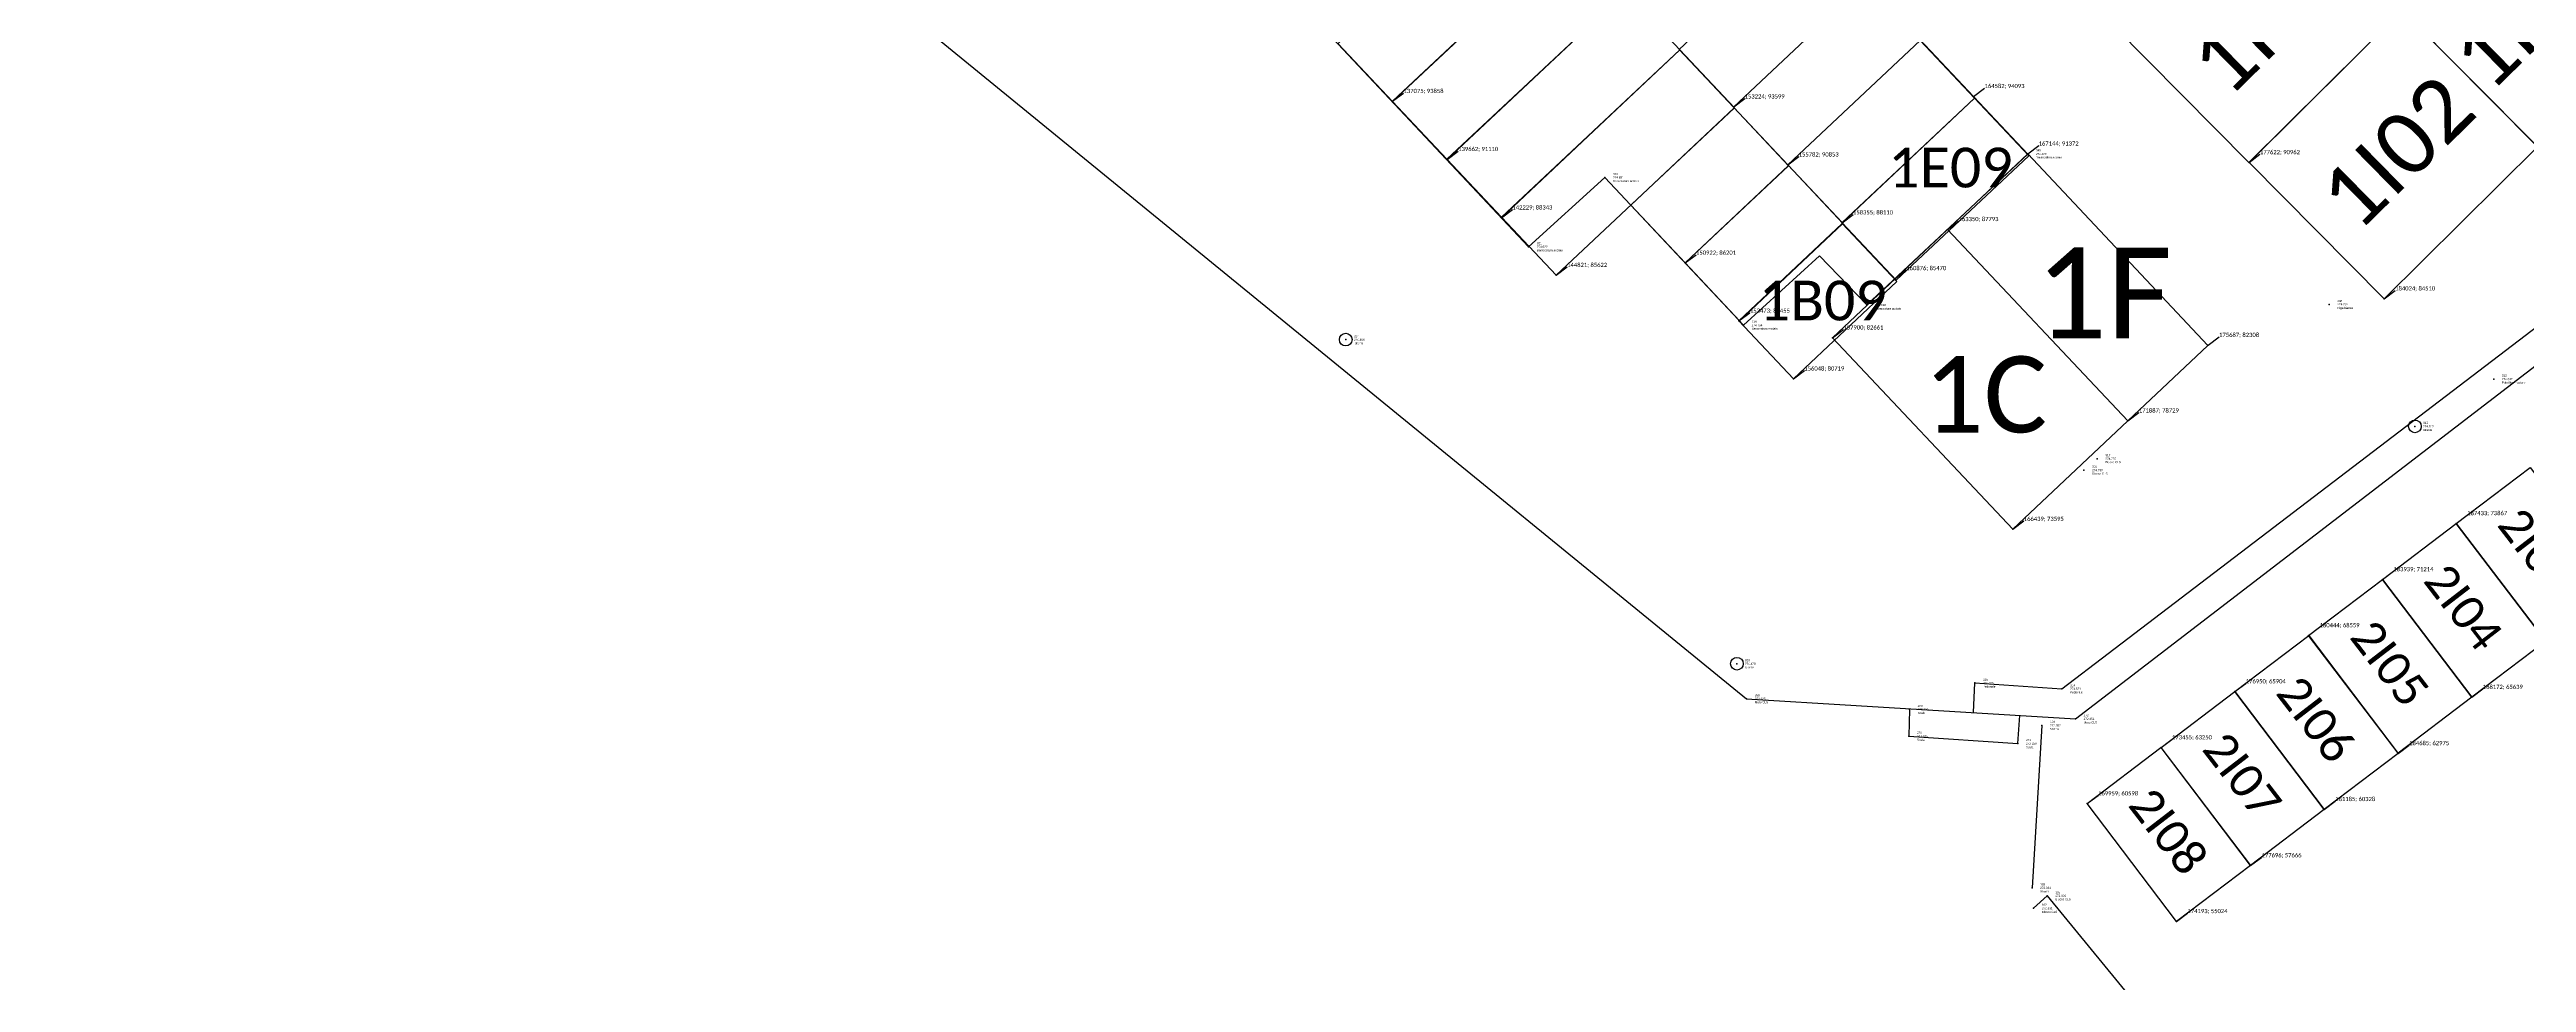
# Model space of a CAD drawing. Header units: millimetres. Extents: x 0 to 390805, y -63322 to 261273.
# Drawn here: x 73487 to 190758, y 52131 to 96310 of the extents above; entities that cross this region are included whole.
import ezdxf
from ezdxf.enums import TextEntityAlignment as Align

# ---------------------------------------------------------------- set-up
doc = ezdxf.new("R2010")
doc.units = ezdxf.units.MM
for name, color, linetype in [('pntdesc', 1, 'Continuous'), ('pntelev', 2, 'Continuous'), ('pntno', 3, 'Continuous'), ('WF Denominazione aree GPS', 7, 'Continuous')]:
    doc.layers.add(name, color=color, linetype=linetype)
doc.layers.add('WF ingombro stive', color=1, linetype='Continuous', lineweight=30)
doc.layers.add('WF ingombro stive 2', color=1, linetype='Continuous', lineweight=30)
doc.styles.add('PDF Calibri', font='calibri.ttf')
doc.styles.get("Standard").update_dxf_attribs({"font": 'arial.ttf'})

# ---------------------------------------------------------------- blocks, each defined once
blk = doc.blocks.new('*U515')
blk.add_line((0, 0), (0.52, 0.39))
blk.add_point((0, 0))
at = {"style": 'PDF Calibri'}
blk.add_attdef('COORDINATES', (0.52, 0.39), '', height=0.2, dxfattribs=at)
blk = doc.blocks.new('*U516')
blk.add_line((0, 0), (0.52, 0.39))
blk.add_point((0, 0))
at = {"style": 'PDF Calibri'}
blk.add_attdef('COORDINATES', (0.52, 0.39), '', height=0.2, dxfattribs=at)
blk = doc.blocks.new('*U517')
blk.add_line((0, 0), (0.52, 0.39))
blk.add_point((0, 0))
at = {"style": 'PDF Calibri'}
blk.add_attdef('COORDINATES', (0.52, 0.39), '', height=0.2, dxfattribs=at)
blk = doc.blocks.new('*U518')
blk.add_line((0, 0), (0.52, 0.39))
blk.add_point((0, 0))
at = {"style": 'PDF Calibri'}
blk.add_attdef('COORDINATES', (0.52, 0.39), '', height=0.2, dxfattribs=at)
blk = doc.blocks.new('*U519')
blk.add_line((0, 0), (0.52, 0.39))
blk.add_point((0, 0))
at = {"style": 'PDF Calibri'}
blk.add_attdef('COORDINATES', (0.52, 0.39), '', height=0.2, dxfattribs=at)
blk = doc.blocks.new('*U520')
blk.add_line((0, 0), (0.52, 0.39))
blk.add_point((0, 0))
at = {"style": 'PDF Calibri'}
blk.add_attdef('COORDINATES', (0.52, 0.39), '', height=0.2, dxfattribs=at)
blk = doc.blocks.new('*U521')
blk.add_line((0, 0), (0.52, 0.39))
blk.add_point((0, 0))
at = {"style": 'PDF Calibri'}
blk.add_attdef('COORDINATES', (0.52, 0.39), '', height=0.2, dxfattribs=at)
blk = doc.blocks.new('*U491')
blk.add_line((0, 0), (0.52, 0.39))
blk.add_point((0, 0))
at = {"style": 'PDF Calibri'}
blk.add_attdef('COORDINATES', (0.52, 0.39), '', height=0.2, dxfattribs=at)
blk = doc.blocks.new('*U492')
blk.add_line((0, 0), (0.52, 0.39))
blk.add_point((0, 0))
at = {"style": 'PDF Calibri'}
blk.add_attdef('COORDINATES', (0.52, 0.39), '', height=0.2, dxfattribs=at)
blk = doc.blocks.new('*U493')
blk.add_line((0, 0), (0.52, 0.39))
blk.add_point((0, 0))
at = {"style": 'PDF Calibri'}
blk.add_attdef('COORDINATES', (0.52, 0.39), '', height=0.2, dxfattribs=at)
blk = doc.blocks.new('*U494')
blk.add_line((0, 0), (0.52, 0.39))
blk.add_point((0, 0))
at = {"style": 'PDF Calibri'}
blk.add_attdef('COORDINATES', (0.52, 0.39), '', height=0.2, dxfattribs=at)
blk = doc.blocks.new('*U350')
blk.add_line((0, 0), (0.52, 0.39))
blk.add_point((0, 0))
at = {"style": 'PDF Calibri'}
blk.add_attdef('COORDINATES', (0.52, 0.39), '', height=0.2, dxfattribs=at)
blk = doc.blocks.new('*U427')
blk.add_line((0, 0), (0.52, 0.39))
blk.add_point((0, 0))
at = {"style": 'PDF Calibri'}
blk.add_attdef('COORDINATES', (0.52, 0.39), '', height=0.2, dxfattribs=at)
blk = doc.blocks.new('*U428')
blk.add_line((0, 0), (0.52, 0.39))
blk.add_point((0, 0))
at = {"style": 'PDF Calibri'}
blk.add_attdef('COORDINATES', (0.52, 0.39), '', height=0.2, dxfattribs=at)
blk = doc.blocks.new('*U429')
blk.add_line((0, 0), (0.52, 0.39))
blk.add_point((0, 0))
at = {"style": 'PDF Calibri'}
blk.add_attdef('COORDINATES', (0.52, 0.39), '', height=0.2, dxfattribs=at)
blk = doc.blocks.new('*U415')
blk.add_line((0, 0), (0.52, 0.39))
blk.add_point((0, 0))
at = {"style": 'PDF Calibri'}
blk.add_attdef('COORDINATES', (0.52, 0.39), '', height=0.2, dxfattribs=at)
blk = doc.blocks.new('*U416')
blk.add_line((0, 0), (0.52, 0.39))
blk.add_point((0, 0))
at = {"style": 'PDF Calibri'}
blk.add_attdef('COORDINATES', (0.52, 0.39), '', height=0.2, dxfattribs=at)
blk = doc.blocks.new('*U417')
blk.add_line((0, 0), (0.52, 0.39))
blk.add_point((0, 0))
at = {"style": 'PDF Calibri'}
blk.add_attdef('COORDINATES', (0.52, 0.39), '', height=0.2, dxfattribs=at)
blk = doc.blocks.new('*U418')
blk.add_line((0, 0), (0.52, 0.39))
blk.add_point((0, 0))
at = {"style": 'PDF Calibri'}
blk.add_attdef('COORDINATES', (0.52, 0.39), '', height=0.2, dxfattribs=at)
blk = doc.blocks.new('rilievo')
at = {"elevation": 272.33}
blk.add_lwpolyline([(2265.25, 1646.98), (2265.89, 1647.57), (2270.57, 1641.87), (2269.38, 1640.82), (2275.37, 1632.8), (2274.81, 1632.23), (2280.65, 1625.7), (2287.88, 1618.17), (2293.21, 1622.82), (2300.87, 1615.57), (2318.68, 1635.83), (2319.22, 1635.33), (2301.03, 1614.3), (2293.12, 1621.65), (2287.9, 1617.04), (2280.1, 1625.16)], dxfattribs=at)
for points in [[(2171.31, 1732.63, 273.95), (2196.53, 1701.92, 273.07), (2251.66, 1656.9, 272.22), (2267.23, 1655.95, 272.35), (2297.47, 1679.17, 274.64), (2321.98, 1697.99, 274.1), (2364.31, 1731.88, 274.12), (2324.35, 1784.08, 274.2), (2320.3, 1780.92, 274.2), (2313.18, 1790.35, 274.13), (2304.73, 1784.32, 274.33), (2281.09, 1811.97, 273.68), (2273.88, 1806.83, 273.64), (2272.79, 1806.08, 273.67), (2231.71, 1776.54, 274.8)], [(2262.4, 1656.25, 272.31), (2262.46, 1657.65, 274.57), (2266.59, 1657.38, 274.52), (2309.53, 1690.15, 274.6), (2308.68, 1691.27, 274.01), (2308.93, 1692.4, 274.01), (2314.49, 1696.41, 273.99)], [(2259.37, 1656.4, 272.39), (2259.34, 1655.13, 272.35), (2264.5, 1654.78, 272.33), (2264.59, 1656.11, 272.33)], [(2265.64, 1655.64, 272.36), (2265.18, 1647.95, 272.33)]]:
    blk.add_polyline3d(points)
blk.add_polyline3d([(2264.97, 1682.7, 274.87), (2257.36, 1675.55, 275.62), (2255.11, 1677.87, 275), (2251.51, 1674.59, 274.79), (2244.95, 1681.59, 274.83), (2241.34, 1678.31, 274.62), (2227.18, 1693.39, 274.88), (2241.89, 1707.22, 274.92)], close=True)
at = {"color": 1}
for centre in [(2232.68, 1673.91, 274.5), (2283.3, 1669.8, 274.51), (2251.2, 1658.56, 274.48)]:
    blk.add_circle(centre, 0.3, dxfattribs=at)
for p in [(2264.97, 1682.7, 274.87), (2244.95, 1681.59, 274.83), (2241.34, 1678.31, 274.62), (2257.36, 1675.55, 275.62), (2279.24, 1675.58, 274.73), (2232.68, 1673.91, 274.5), (2251.51, 1674.59, 274.79), (2287.04, 1672.04, 274.55), (2283.3, 1669.8, 274.51), (2267.63, 1667.73, 274.74), (2268.26, 1668.27, 274.74), (2251.2, 1658.56, 274.48), (2262.46, 1657.65, 274.57), (2266.59, 1657.38, 274.52), (2251.66, 1656.9, 272.22), (2259.37, 1656.4, 272.39), (2267.23, 1655.95, 272.35), (2259.34, 1655.13, 272.35), (2264.5, 1654.78, 272.33), (2265.64, 1655.64, 272.36), (2265.18, 1647.95, 272.33), (2265.25, 1646.98, 272.33), (2265.89, 1647.57, 272.31)]:
    blk.add_point(p)
at = {"layer": 'pntdesc'}
for s, p in [('Baraccatura acciaio', (2265.36, 1682.54, 274.87)), ('Baraccatura acciaio', (2245.34, 1681.42, 274.83)), ('Baraccatura acciaio', (2241.73, 1678.14, 274.62)), ('Baraccatura acciaio', (2257.75, 1675.38, 275.62)), ('Riga bianca', (2279.63, 1675.41, 274.73)), ('Idrante', (2233.07, 1673.74, 274.5)), ('Baraccatura acciaio', (2251.9, 1674.43, 274.79)), ('Palo illuminazione', (2287.42, 1671.88, 274.55)), ('Idrante', (2283.69, 1669.63, 274.51)), ('Blocco CLS', (2268.02, 1667.56, 274.74)), ('Blocco CLS', (2268.65, 1668.11, 274.74)), ('Idrante', (2251.58, 1658.39, 274.48)), ('Pedonale', (2262.85, 1657.48, 274.57)), ('Pedonale', (2266.98, 1657.21, 274.52)), ('Muro CLS', (2252.05, 1656.74, 272.22)), ('Scala', (2259.76, 1656.23, 272.39)), ('Scala', (2259.73, 1654.96, 272.35)), ('Sbarra', (2266.03, 1655.47, 272.36)), ('Muro CLS', (2267.62, 1655.78, 272.35)), ('Scala', (2264.89, 1654.61, 272.33)), ('Sbarra', (2265.56, 1647.78, 272.33)), ('Blocco CLS', (2265.64, 1646.81, 272.33)), ('Blocco CLS', (2266.28, 1647.41, 272.31))]:
    blk.add_text(s, height=0.1, dxfattribs=at).set_placement(p, align=Align.MIDDLE_LEFT)
at = {"layer": 'pntelev'}
for s, p in [('274.866', (2265.36, 1682.7, 274.87)), ('274.831', (2245.34, 1681.59, 274.83)), ('274.622', (2241.73, 1678.31, 274.62)), ('274.794', (2251.9, 1674.59, 274.79)), ('275.618', (2257.75, 1675.55, 275.62)), ('274.732', (2279.63, 1675.58, 274.73)), ('274.499', (2233.07, 1673.91, 274.5)), ('274.547', (2287.42, 1672.04, 274.55)), ('274.512', (2283.69, 1669.8, 274.51)), ('274.739', (2268.02, 1667.73, 274.74)), ('274.737', (2268.65, 1668.27, 274.74)), ('274.478', (2251.58, 1658.56, 274.48)), ('274.565', (2262.85, 1657.65, 274.57)), ('274.521', (2266.98, 1657.38, 274.52)), ('272.225', (2252.05, 1656.9, 272.22)), ('272.390', (2259.76, 1656.4, 272.39)), ('272.352', (2267.62, 1655.95, 272.35)), ('272.346', (2259.73, 1655.13, 272.35)), ('272.329', (2264.89, 1654.78, 272.33)), ('272.357', (2266.03, 1655.64, 272.36)), ('272.331', (2265.56, 1647.95, 272.33)), ('272.331', (2265.64, 1646.98, 272.33)), ('272.306', (2266.28, 1647.57, 272.31))]:
    blk.add_text(s, height=0.1, dxfattribs=at).set_placement(p, align=Align.MIDDLE_LEFT)
at = {"layer": 'pntno'}
for s, p in [('345', (2265.36, 1682.87, 274.87)), ('320', (2245.34, 1681.75, 274.83)), ('321', (2241.73, 1678.48, 274.62)), ('319', (2251.9, 1674.76, 274.79)), ('318', (2257.75, 1675.72, 275.62)), ('346', (2279.63, 1675.74, 274.73)), ('324', (2233.07, 1674.07, 274.5)), ('312', (2287.42, 1672.21, 274.55)), ('313', (2283.69, 1669.97, 274.51)), ('316', (2268.02, 1667.9, 274.74)), ('317', (2268.65, 1668.44, 274.74)), ('323', (2251.58, 1658.73, 274.48)), ('268', (2252.05, 1657.07, 272.22)), ('315', (2262.85, 1657.81, 274.57)), ('314', (2266.98, 1657.54, 274.52)), ('269', (2259.76, 1656.56, 272.39)), ('272', (2267.62, 1656.12, 272.35)), ('270', (2259.73, 1655.29, 272.35)), ('271', (2264.89, 1654.95, 272.33)), ('104', (2266.03, 1655.81, 272.36)), ('103', (2265.56, 1648.11, 272.33)), ('105', (2266.28, 1647.74, 272.31)), ('102', (2265.64, 1647.15, 272.33))]:
    blk.add_text(s, height=0.1, dxfattribs=at).set_placement(p, align=Align.MIDDLE_LEFT)
blk = doc.blocks.new('*U561')
blk.add_line((0, 0), (0.52, 0.39))
blk.add_point((0, 0))
at = {"style": 'PDF Calibri'}
blk.add_attdef('COORDINATES', (0.52, 0.39), '', height=0.2, dxfattribs=at)
blk = doc.blocks.new('*U570')
blk.add_line((0, 0), (0.52, 0.39))
blk.add_point((0, 0))
at = {"style": 'PDF Calibri'}
blk.add_attdef('COORDINATES', (0.52, 0.39), '', height=0.2, dxfattribs=at)
blk = doc.blocks.new('*U573')
blk.add_line((0, 0), (0.52, 0.39))
blk.add_point((0, 0))
at = {"style": 'PDF Calibri'}
blk.add_attdef('COORDINATES', (0.52, 0.39), '', height=0.2, dxfattribs=at)
blk = doc.blocks.new('*U576')
blk.add_line((0, 0), (0.52, 0.39))
blk.add_point((0, 0))
at = {"style": 'PDF Calibri'}
blk.add_attdef('COORDINATES', (0.52, 0.39), '', height=0.2, dxfattribs=at)
blk = doc.blocks.new('*U579')
blk.add_line((0, 0), (0.52, 0.39))
blk.add_point((0, 0))
at = {"style": 'PDF Calibri'}
blk.add_attdef('COORDINATES', (0.52, 0.39), '', height=0.2, dxfattribs=at)
blk = doc.blocks.new('*U580')
blk.add_line((0, 0), (0.52, 0.39))
blk.add_point((0, 0))
at = {"style": 'PDF Calibri'}
blk.add_attdef('COORDINATES', (0.52, 0.39), '', height=0.2, dxfattribs=at)
blk = doc.blocks.new('*U582')
blk.add_line((0, 0), (0.52, 0.39))
blk.add_point((0, 0))
at = {"style": 'PDF Calibri'}
blk.add_attdef('COORDINATES', (0.52, 0.39), '', height=0.2, dxfattribs=at)
blk = doc.blocks.new('*U583')
blk.add_line((0, 0), (0.52, 0.39))
blk.add_point((0, 0))
at = {"style": 'PDF Calibri'}
blk.add_attdef('COORDINATES', (0.52, 0.39), '', height=0.2, dxfattribs=at)
blk = doc.blocks.new('*U585')
blk.add_line((0, 0), (0.52, 0.39))
blk.add_point((0, 0))
at = {"style": 'PDF Calibri'}
blk.add_attdef('COORDINATES', (0.52, 0.39), '', height=0.2, dxfattribs=at)
blk = doc.blocks.new('*U586')
blk.add_line((0, 0), (0.52, 0.39))
blk.add_point((0, 0))
at = {"style": 'PDF Calibri'}
blk.add_attdef('COORDINATES', (0.52, 0.39), '', height=0.2, dxfattribs=at)
blk = doc.blocks.new('*U587')
blk.add_line((0, 0), (0.52, 0.39))
blk.add_point((0, 0))
at = {"style": 'PDF Calibri'}
blk.add_attdef('COORDINATES', (0.52, 0.39), '', height=0.2, dxfattribs=at)
blk = doc.blocks.new('*U588')
blk.add_line((0, 0), (0.52, 0.39))
blk.add_point((0, 0))
at = {"style": 'PDF Calibri'}
blk.add_attdef('COORDINATES', (0.52, 0.39), '', height=0.2, dxfattribs=at)

msp = doc.modelspace()

# ---------------------------------------------------------------- linework, layer by layer
at = {"layer": 'WF ingombro stive'}
msp.add_point((164581.77, 94093.095, 2932.417), dxfattribs=at)
at = {"layer": 'WF ingombro stive 2', "elevation": 2932.417}
for points in [[(134502.185, 96590.805), (142934.274, 104528.753), (145521.465, 101780.508), (137074.101, 93850.943), (134498.27, 96587.12)], [(156916.335, 102207.971), (159480.798, 99479.273), (153211.913, 93587.7), (150645.152, 96314.244), (156910.733, 102213.921)], [(137074.544, 93858.314), (145506.634, 101796.262), (148093.825, 99048.017), (139646.46, 91118.453), (137070.63, 93854.63)], [(139661.735, 91110.07), (148093.825, 99048.017), (150681.016, 96299.772), (142233.651, 88370.208), (139657.821, 91106.385)], [(159486.394, 99473.318), (162050.857, 96744.62), (155781.972, 90853.048), (153215.211, 93579.591), (159480.792, 99479.268)], [(142248.926, 88361.825), (150681.016, 96299.772), (153268.207, 93551.527), (144820.842, 85621.963), (142245.012, 88358.14)], [(162056.453, 96738.666), (164620.916, 94009.968), (158352.031, 88118.395), (155785.27, 90844.938), (162050.851, 96744.615)], [(164626.512, 94004.013), (167190.975, 91275.315), (160922.09, 85383.742), (158355.329, 88110.286), (164620.91, 94009.962)], [(148346.555, 88937.434), (153239.274, 93554.029), (155826.465, 90805.784), (150922.385, 86201.257), (148346.555, 88937.434)], [(150918.628, 86204.662), (155811.347, 90821.257), (158398.538, 88073.012), (153494.458, 83468.485), (150918.628, 86204.662)], [(153472.576, 83454.872), (158365.295, 88071.467), (160952.486, 85323.222), (156048.406, 80718.694), (153472.576, 83454.872)]]:
    msp.add_lwpolyline(points, dxfattribs=at)
at = {"layer": 'WF ingombro stive 2'}
for points, elevation in [([(184870.882, 98158.78), (177620.056, 90961.156), (171219.111, 97414.576), (178474.852, 104612.341)], -271991.425), ([(197085.88, 97482.032), (191274.717, 91712.81), (184876.182, 98164.121), (190687.345, 103933.343)], -271991.425), ([(191274.408, 91707.923), (184023.582, 84510.299), (177622.637, 90963.718), (184878.378, 98161.483)], -271991.425), ([(175679.994, 82301.755), (171888.006, 78727.638), (163349.546, 87793.105), (167146.452, 91367.235)], 2875.018), ([(171888.006, 78727.638), (166438.575, 73595.001), (157899.752, 82660.85), (163349.546, 87793.105)], 2875.018)]:
    msp.add_lwpolyline(points, close=True, dxfattribs=dict(at, elevation=elevation))
for points in [[(191668.5, 68290.967), (187433.708, 73866.969), (190928.829, 76521.399), (195163.374, 70944.745), (191667.332, 68292.506)], [(188173.627, 65637.189), (183938.835, 71213.191), (187433.955, 73867.621), (191668.501, 68290.967), (188172.459, 65638.728)], [(184678.753, 62983.411), (180443.961, 68559.413), (183939.082, 71213.843), (188173.627, 65637.189), (184677.585, 62984.95)], [(181186.216, 60326.555), (176951.424, 65902.557), (180446.545, 68556.987), (184681.09, 62980.334), (181185.049, 60328.094)], [(177690.174, 57674.316), (173455.382, 63250.318), (176950.503, 65904.748), (181185.049, 60328.094), (177689.007, 57675.855)], [(174194.132, 55022.076), (169959.341, 60598.078), (173454.461, 63252.509), (177689.007, 57675.855), (174192.965, 55023.616)]]:
    msp.add_lwpolyline(points, dxfattribs=at)

# ---------------------------------------------------------------- block references
at = {"xscale": 1000, "yscale": 1000, "zscale": 1000}
msp.add_blockref('rilievo', (-2097826.202, -1591337.305, -271991.425), dxfattribs=at)
for name, p, values in [('*U570', (137074.544, 93858.314, 2932.417), {'COORDINATES': '137075; 93858'}), ('*U580', (153223.713, 93598.791, 2932.417), {'COORDINATES': '153224; 93599'}), ('*U588', (164581.77, 94093.095, 2932.417), {'COORDINATES': '164582; 94093'}), ('*U573', (139661.735, 91110.07, 2932.417), {'COORDINATES': '139662; 91110'}), ('*U415', (167143.873, 91372.088, 2932.417), {'COORDINATES': '167144; 91372'}), ('*U561', (177621.572, 90962.423, -271991.425), {'COORDINATES': '177622; 90962'}), ('*U583', (155781.972, 90853.048, 2932.417), {'COORDINATES': '155782; 90853'}), ('*U576', (142228.977, 88343.044, 2654.342), {'COORDINATES': '142229; 88343'}), ('*U587', (158355.329, 88110.286, 2932.417), {'COORDINATES': '158355; 88110'}), ('*U428', (163349.546, 87793.105, 2875.018), {'COORDINATES': '163350; 87793'}), ('*U582', (150922.385, 86201.257, 2932.417), {'COORDINATES': '150922; 86201'}), ('*U579', (144820.842, 85621.963, 2932.417), {'COORDINATES': '144821; 85622'}), ('*U429', (160875.648, 85469.923, 2932.417), {'COORDINATES': '160876; 85470'}), ('*U350', (184024.032, 84510.271, -271991.425), {'COORDINATES': '184024; 84510'}), ('*U585', (153472.576, 83454.872, 2932.417), {'COORDINATES': '153473; 83455'}), ('*U427', (157899.752, 82660.85, 2875.018), {'COORDINATES': '157900; 82661'}), ('*U416', (175686.915, 82308.279, 2875.018), {'COORDINATES': '175687; 82308'}), ('*U586', (156048.406, 80718.694, 2932.417), {'COORDINATES': '156048; 80719'}), ('*U417', (171886.72, 78729.003, 2875.018), {'COORDINATES': '171887; 78729'}), ('*U418', (166438.575, 73595.001, 2875.018), {'COORDINATES': '166439; 73595'}), ('*U515', (187433.484, 73867.263), {'COORDINATES': '187433; 73867'}), ('*U517', (183939.305, 71213.548), {'COORDINATES': '183939; 71214'}), ('*U519', (180443.961, 68559.413), {'COORDINATES': '180444; 68559'}), ('*U521', (176950.032, 65904.39), {'COORDINATES': '176950; 65904'}), ('*U516', (188172.458, 65638.727), {'COORDINATES': '188172; 65639'}), ('*U492', (173455.382, 63250.318), {'COORDINATES': '173455; 63250'}), ('*U518', (184684.857, 62975.373), {'COORDINATES': '184685; 62975'}), ('*U494', (169959.341, 60598.079), {'COORDINATES': '169959; 60598'}), ('*U520', (181185.048, 60328.094), {'COORDINATES': '181185; 60328'}), ('*U491', (177696.279, 57666.278), {'COORDINATES': '177696; 57666'}), ('*U493', (174192.965, 55023.616), {'COORDINATES': '174193; 55024'})]:
    msp.add_blockref(name, p, dxfattribs=at).add_auto_attribs(values)

# ---------------------------------------------------------------- texts
at = {"layer": 'WF Denominazione aree GPS', "style": 'PDF Calibri'}
for s, height, rotation, p in [('1R02', 2918.3345, 44.46982412, (189052.55, 94214.526, -271991.425)), ('1I01', 2918.3345, 44.46982412, (176657.71, 93958.923)), ('1I02', 2918.3345, 44.46982412, (182778.59, 87595.78)), ('2I03', 1577.6864, 307.54726343, (189323.584, 73795.85)), ('2I04', 1577.6864, 307.54726343, (185827.095, 71144.2)), ('2I05', 1577.6864, 307.54726343, (182339.494, 68480.846)), ('2I06', 1577.6864, 307.54726343, (178840.853, 65832.028)), ('2I07', 1577.6864, 307.54726343, (175350.915, 63171.751)), ('2I08', 1577.6864, 307.54726343, (171850.335, 60525.487))]:
    msp.add_text(s, height=height, rotation=rotation, dxfattribs=at).set_placement(p)
for s, height, p in [('1E09', 1882.6462, (160538.976, 89779.229)), ('1F', 4294.4167, (167503.87, 82631.189)), ('1B09', 1882.6462, (154412.781, 83481.688)), ('1C', 3610.297, (162212.45, 78174.111, 424.496))]:
    msp.add_text(s, height=height, dxfattribs=at).set_placement(p)

doc.saveas('drawing.dxf')
